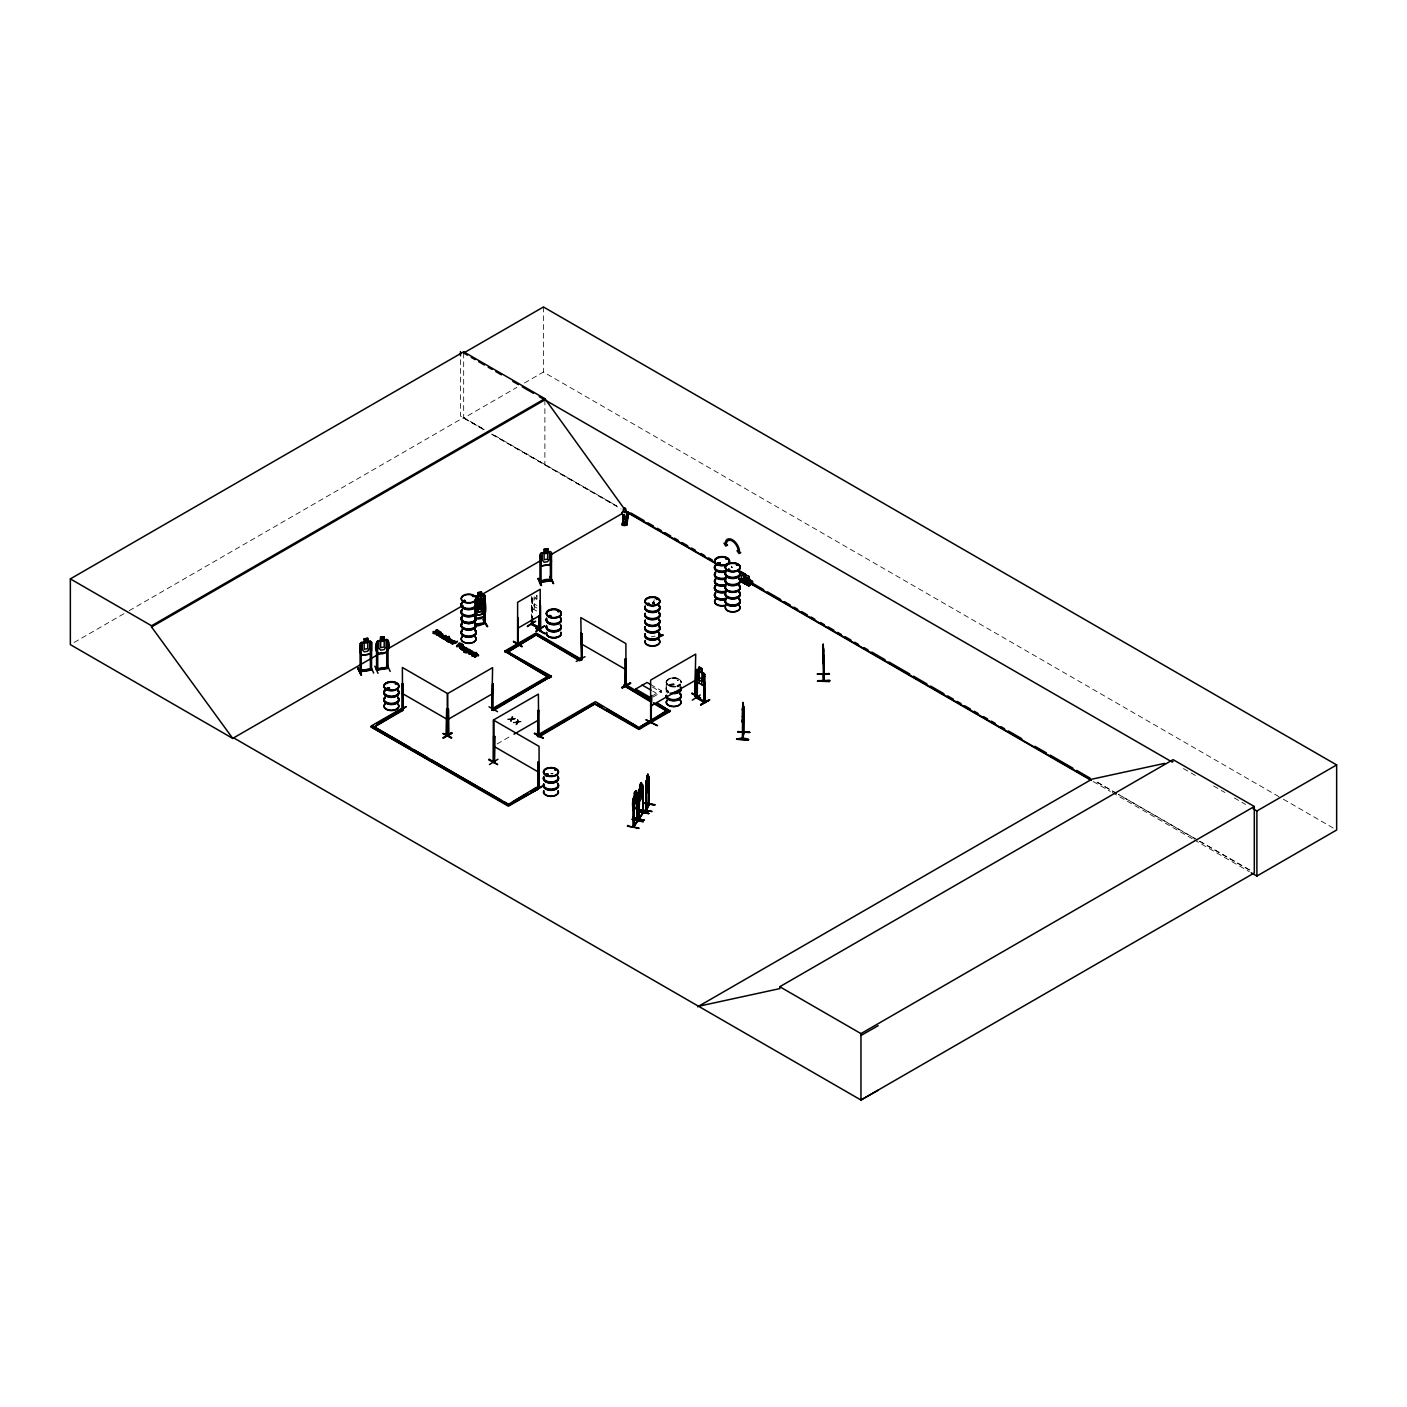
<?xml version="1.0" encoding="UTF-8"?>
<svg xmlns="http://www.w3.org/2000/svg" width="1407" height="1407" viewBox="0 0 1407 1407"><rect width="100%" height="100%" fill="white"/><g stroke="black" fill="none" stroke-linecap="round" stroke-linejoin="round"><path stroke-width="0.75" stroke-dasharray="5 3.75" d="M731.939 567.074L731.534 567.039M666.091 682.219C667.85 676.151 679.546 676.151 681.322 682.219M666.338 687.531L666.478 690.309M666.478 687.214L666.215 688.34L666.267 682.149M670.787 685.086L669.204 685.455M670.858 685.209L668.624 684.857M677.435 680.214L678.42 680.548M677.805 680.302L677.752 680.548M511.251 721.668L512.113 719.012L515.718 719.083L512.113 719.54L512.236 716.532L510.565 721.263L512.236 716.532M516.738 724.288L517.6 722.178L521.206 721.703L517.6 722.723L516.738 724.834L516.052 723.902L516.738 724.834M516.879 721.791L513.221 722.793L516.756 722.776L517.723 719.698L517.723 722.266M517.723 719.698L516.879 722.336L513.221 722.793M512.922 716.937L512.236 719.1L515.718 719.083M516.052 724.447L516.756 722.231M517.6 722.723L518.409 720.103M731.482 566.177L732.308 567.742L731.482 567.267M653.059 602.055L654.396 603.093M667.164 680.003L668.36 679.106M669.134 684.84L669.961 684.259M651.564 696.289L661.36 690.731L661.36 692.226L649.981 698.804M537.017 595.161L537.017 598.362M532.286 608.598L536.929 611.113L532.286 608.598L531.512 604.869M531.811 598.098L531.811 617.62M74.149 642.454L127.316 611.746M129.215 610.656L463.677 417.545L484.448 429.54M463.677 353.016L463.677 418.09L516.861 387.4M524.442 383.003L543.436 372.046L1281.478 798.156M497.058 743.969L512.095 735.298M651.318 636.843L655.099 636.122M653.024 601.932L653.147 608.352M512.236 718.555L515.718 718.537M507.734 719.083L511.392 718.625M507.734 719.628L511.269 719.61M517.723 721.721L521.206 721.703M513.221 722.266L521.206 722.248M653.675 603.111L654.237 599.734M673.707 677.822L677.453 678.403M670.101 684.347L670.858 684.857M534.308 596.937L536.929 598.415M536.929 599.488L534.308 598.01L534.308 609.741M534.308 603.99L536.929 605.467M536.929 608.017L534.308 606.54L532.919 603.198L532.919 597.219M484.166 429.698L460.494 416.085L460.494 358.011M491.747 434.06L616.618 505.869L492.01 433.901M1116.507 793.337L1095.701 781.36L1116.455 793.355M1197.867 840.12L1118.407 794.41L1197.656 840.243M1199.749 841.193L1250.841 870.581M1283.395 799.246L1336.65 830.007M1183.48 768.591L1196.653 776.189M1213.59 785.968L1224.899 792.493M1234.308 797.927L1245.6 804.452M1199.538 841.316L1250.524 870.757M463.677 418.09L484.448 430.085M492.01 434.446L621.032 508.929M1093.169 781.518L1110.299 791.42M1112.216 792.51L1192.169 838.678M1194.068 839.786L1249.275 871.654M650.614 684.523L661.36 690.731M652.408 687.056L661.36 692.226M652.76 691.154L656.348 693.229M675.624 686.88A7.404 4.274 0 0 1 666.408 683.485L666.109 682.289L669.908 686.141L675.659 686.581A7.475 4.309 0 0 1 666.338 683.134A7.475 4.309 0 0 1 673.056 678.086A7.475 4.309 0 0 1 681.164 682.377L681.164 682.166A7.475 4.309 0 0 0 673.056 677.857A7.475 4.309 0 0 0 666.338 682.905A7.475 4.309 0 0 0 675.641 686.317M653.428 601.616L654.273 603.128A7.44 4.291 0 0 0 652.426 602.794M666.232 689.219L666.25 692.35M544.878 399.887L544.878 464.961M543.436 306.972L543.436 372.046M536.472 595.478L536.472 596.55M532.567 598.538L532.567 618.06M532.286 598.696L532.286 618.218M531.512 596.427L531.512 617.796M550.981 773.744A7.563 4.362 0 0 1 552.933 773.903M550.981 773.393A7.44 4.291 0 0 1 552.898 773.551M666.408 683.485A7.404 4.274 0 0 1 673.056 678.491A7.404 4.274 0 0 1 681.111 682.747M668.36 692.033A7.563 4.362 0 0 1 667.147 686.757A7.563 4.362 0 0 1 675.659 684.734M667.252 693.194A7.44 4.291 0 0 1 668.431 692.297M668.431 692.402A7.457 4.309 0 0 1 667.235 687.214A7.457 4.309 0 0 1 675.624 685.209M668.36 691.664A7.563 4.362 0 0 1 667.147 686.387A7.563 4.362 0 0 1 675.659 684.365M668.431 691.206A7.457 4.309 0 0 1 667.235 686A7.457 4.309 0 0 1 675.624 683.995M652.426 603.146A7.563 4.362 0 0 1 654.378 603.286"/><path stroke-width="1.5" d="M823.288 659.672L823.376 657.896M823.271 656.981L823.517 664.086L823.412 661.589M742.808 715.213L742.632 717.5L742.456 716.057M823.412 653.077L823.236 644.213L823.288 646.675M823.517 664.086L823.552 661.589M743.353 716.972L742.386 722.248L743.459 713.085M736.582 739.308C743.652 735.896 759.921 742.087 736.582 739.22M736.635 738.904L748.489 739.924M742.808 715.284L743.107 702.41L742.685 705.909M450.715 642.26C453.828 646.305 456.061 638.198 450.82 642.577M625.922 523.404L626.484 514.962A2.656 2.163 9 0 0 625.939 511.515L625.763 508.63L623.934 508.226M742.263 719.839L742.509 722.266L742.509 709.321M646.165 793.882L645.866 791.367L646.288 793.9L648.75 784.877M648.574 788.747L648.873 784.895M742.456 710.078L742.808 704.59M645.76 810.854L646.165 780.938M649.26 804.382L646.235 810.96L646.534 784.262M648.521 804.294L645.778 809.799L646.569 810.326M648.451 804.91L648.82 778.264L648.521 804.962M651.81 811.276C626.361 808.902 649.7 810.362 651.793 811.716M636.914 805.279L637.23 801.41L636.914 805.279C632.077 817.573 631.338 799.844 634.416 795.905L634.416 792.704L635.946 790.611L634.698 792.915M642.63 793.319L642.366 797.136L642.788 793.302M638.866 827.949L627.522 826.226M627.504 826.314L627.733 825.417M633.168 817.291L644.336 820.299L632.957 818.083M638.848 828.406L627.698 825.927M644.3 820.281L632.939 818.17M622.738 514.856L622.738 514.769A2.656 2.163 9 0 1 623.301 511.392L623.283 511.48A2.656 2.163 9 0 0 622.738 514.856L623.283 523.263L625.939 523.298M624.11 514.399L622.246 525.022L623.811 514.645M624.444 512.324L628.736 512.799L626.713 525.233L626.467 523.809L622.791 524.53L624.11 516.738M623.283 523.263L623.934 518.814M624.55 523.369L624.567 522.138L624.462 523.369M624.233 522.894L624.796 522.226M625.922 511.62L625.939 511.515A2.656 2.163 9 0 1 626.467 515.068L626.484 514.962M624.567 523.193L624.339 522.261M625.077 522.736L623.881 522.577L623.864 524.582L625.095 524.53L625.095 522.63M628.7 512.816L627.329 512.728L625.394 525.163L626.766 525.216M627.645 512.482C624.427 518.057 629.404 528.364 622.175 524.987M625.904 525.18L627.962 512.746M626.168 525.198L628.419 512.306L624.444 512.095M626.414 525.075L628.419 512.306M742.966 706.859L742.527 709.392L743.336 704.08L742.966 705.786M742.632 714.932L742.808 713.156M743.775 707.053L743.353 733.117L743.758 732.203M743.019 738.64L742.439 737.532L742.914 738.569M743.758 732.467L742.368 738.183M743.951 732.396L742.861 739.238L742.966 702.585M521.944 646.622L513.467 641.311L521.979 646.147M446.723 640.378L447.109 638.338L449.888 638.338L447.109 638.884L446.723 640.924L445.984 639.939L446.723 640.924M823.711 674.885L823.236 644.213L823.464 681.129L823.236 674.305M445.984 640.484C448.253 636.896 442.537 639.429 444.524 639.64M647.748 790.329L647.783 774.131L646.341 781.729L646.358 810.837M386.292 688.797L388.279 688.322L387.154 689.43M387.664 688.92C385.624 686.915 390.812 689.799 386.52 688.99M396.106 684.031L395.332 684.242M464.099 600.877L465.471 601.405M463.782 601.281L465.418 601.194L464.134 600.49M472.488 596.445L473.157 596.357M472.752 595.847L473.332 596.357M550.031 615.439C553.303 617.163 546.338 616.987 549.662 615.439M548.8 616.213L550.841 615.826M557.717 611.605L558.491 611.394M558.597 611.482L557.875 610.937L558.649 611.605M558.808 611.447L557.612 611.166L558.491 611.095M547.429 774.659L546.338 774.131L547.851 774.096M547.305 775.064L548.097 774.466M554.71 769.752L555.994 769.647L554.745 769.858M647.537 603.55L648.469 604.394M649.155 604.078L647.642 603.497M656.629 599.505L657.456 599.153M657.175 598.784L656.242 598.96M716.972 563.943L718.309 562.993L719.1 564.101M718.309 563.205C718.045 565.051 717.763 561.639 718.449 564.137M726.891 559.212L726.205 558.456M728.597 569.219C726.153 571.699 729.952 567.601 729.6 570.398M729.582 569.606L728.967 569.219M737.426 565.122L736.459 565.122L737.585 565.385M637.793 819.947L633.062 827.105L633.044 799.123L637.301 792.968M638.532 818.856L638.479 790.98L639.851 787.762L638.954 819.103L639.376 792.422M633.115 826.208L634.047 826.613L633.941 800.565M633.977 825.68L633.097 826.05M633.977 826.63L637.776 820.879L637.389 794.762L636.949 821.442L637.863 820.897L633.994 825.856M639.482 817.537L638.585 817.924M638.585 818.927L642.981 812.331M642.436 812.279L643.298 811.751L642.665 812.683M642.929 813.264L642.665 784.684L642.77 813.387L643.21 786.706M451.401 738.27L442.871 733.452L451.788 737.585M497.498 764.529L488.686 759.85M489.108 759.129L497.621 764.511M645.954 719.944C666.848 729.688 654.712 725.291 646.305 719.68M474.95 624.251C474.229 628.261 484.958 623.917 485.098 622.351M634.539 795.94L634.451 805.543L636.474 799.95L635.823 790.593M704.714 683.098L703.764 685.86L704.819 683.169M485.309 610.515L483.902 613.786L475.32 615.668M475.285 615.598L484.043 613.944L485.274 610.445M475.373 618.623C486.91 620.997 486.277 609.829 485.274 601.844M484.078 616.899L485.362 613.47M475.249 609.301L483.99 607.631L485.274 604.201M370.199 641.24L371.466 642.12L370.217 641.064L361.406 642.419L360.192 643.755L360.192 652.338L361.406 655.416L370.305 654.044L371.589 650.65L371.554 641.979L371.554 669.978M386.784 639.482L377.92 640.765L376.724 642.102C370.164 660.393 394.945 655.416 388.086 640.326L386.749 639.411L387.998 640.466L388.086 668.307L388.086 667.358L376.812 669.187M386.819 652.391L388.121 648.996M551.456 580.493L551.509 552.459L550.172 551.526L541.343 552.898L540.182 554.288L541.343 565.895L550.243 564.506L551.544 561.129M626.484 517.055L625.306 517.618M743.916 733.012L743.881 706.42M742.456 737.62L742.386 739.238L742.632 708.952M359.893 671.526L371.413 670.013M361.177 670.383L371.448 668.8M376.425 668.923L377.709 668.73L377.815 669.908L377.586 643.667L376.548 643.826L376.671 670.137L376.724 642.102L377.955 640.836M376.425 669.873L387.98 668.079M386.696 668.29L386.802 642.225L387.963 642.295L386.925 642.471M539.971 555.941L541.115 556.011L539.971 555.941L539.954 582.217L539.866 581.003L541.185 581.144M539.848 581.988C565.843 580.423 542.451 576.905 541.097 582.076L541.009 555.783M646.991 776.523L647.906 774.149M646.991 777.596L647.589 775.204M646.182 781.026L648.434 775.978M646.833 780.621L647.748 778.581M646.833 786.601L647.748 784.561M646.182 793.724L648.434 788.676M643.298 803.204L654.888 804.962L643.421 802.975M645.866 810.837L648.926 804.083M357.765 668.378L361.493 674.973L358.416 667.762M374.842 666.162L378.026 673.32M406.271 706.771L397.829 711.678M537.72 578.875C542.346 580.493 542.627 593.121 538.283 578.646M538.301 578.259L541.449 585.435M527.379 626.08L535.715 621.173M489.46 764.564L497.937 759.235M584.995 656.682L576.202 661.466M402.138 709.568C401.997 706.226 404.636 711.168 402.085 709.603L402.384 683.292L402.947 709.99M403.158 683.732L403.229 709.726M446.3 734.137C449.062 734.595 445.439 733.821 446.459 735.175L446.705 708.882L447.813 709.656L447.954 735.668L447.514 693.669L492.608 667.639L491.764 709.99L493.013 709.656L492.608 683.468L491.764 709.99M531.424 624.251L539.848 629.052M531.881 623.125L532.374 624.778L532.567 618.06M539.127 627.733C545.775 629.492 519.834 618.552 539.497 627.504M539.074 615.598L539.074 628.7L539.373 615.422M493.716 761.504L494.842 761.697M493.593 762.418L493.611 736.09M494.367 735.65L494.367 762.858L494.736 736.617L493.681 736.336L494.736 736.617M581.97 658.775L580.722 658.406L581.671 658.951M625.763 684.47L625.904 685.438L625.904 643.597L580.81 617.567L581.583 659.848L581.882 633.642L580.81 633.379L581.882 633.642M538.037 787.093L538.846 787.498M626.308 685.279L625.429 658.81L625.253 685.244L638.409 692.842M697.467 672.071L696.412 671.807L697.467 672.071L697.256 698.329L696.746 696.711M697.168 698.277L697.415 697.081M704.714 701.688L704.01 701.284M624.743 523.246L624.761 522.841M743.388 732.502L742.28 739.08M538.758 736.142L537.843 736.6L538.389 709.902L537.544 736.424L538.688 736.09L538.389 694.091L493.312 720.12L493.312 761.855M651.089 721.193L651.775 720.736M651.758 721.738L651.476 720.525M696.008 695.199L694.865 696.447L695.375 695.586M437.032 632.499C431.21 632.218 431.703 634.24 436.874 633.326C433.426 627.54 442.554 633.959 437.63 629.984A2.005 1.161 0 0 0 436.504 629.861C433.673 630.582 437.471 637.371 433.25 631.426M483.287 608.264L481.44 611.183L477.975 611.869L476.111 609.671M481.528 614.208L483.375 611.271L483.287 602.284L481.44 601.58M513.432 641.785L521.979 646.692M641.328 785.862C642.7 778.986 638.391 785.335 640.027 787.832M641.381 782.485L640.132 785.845L640.976 784.578M634.698 793.988L635.542 791.649M636.791 792.352L635.946 793.812M639.183 795.905L639.904 797.417L641.223 795.43L641.223 785.827L642.348 784.244L638.444 791.015M642.331 797.083L639.042 802.096L638.567 799.633M632.253 819.12L643.192 821.459M637.705 810.995L648.645 813.316M474.915 624.585L485.098 623.301M517.583 644.177L517.635 602.302L540.165 589.287L540.464 631.303M648.68 804.347L648.75 776.277L649.049 804.892M473.508 596.533L472.787 595.794M648.117 604.324L648.064 603.234M647.431 604.008L648.469 604.623L648.82 603.286M649.506 604.008L648.469 604.623M546.848 773.85L546.408 774.043M360.157 670.858L360.157 671.807L360.016 645.479L361.071 645.321L361.3 671.561L359.911 670.541L371.413 669.064M387.857 667.147L377.551 668.677L377.815 669.908M550.243 580.388L550.33 579.35M551.509 579.491L550.366 579.737M551.509 580.44L540.218 582.217M474.352 607.103L475.46 605.801M540.306 554.323L541.343 552.898M638.989 817.432L639.042 818.083M491.887 708.917L548.114 676.222L549.768 677.998L504.673 651.142L547.886 676.908M491.747 709.919L492.626 709.427M492.978 709.708L491.852 708.882L493.4 709.708L551.403 676.222L493.4 710.535L491.764 709.585L497.392 706.332M493.312 761.926L494.455 760.677M537.544 735.474L538.107 735.597M650.526 721.017L651.758 720.964M650.667 721.897L650.614 680.126L695.709 654.097L694.847 696.377M696.078 696.166L695.709 669.908L695.375 696.535M637.441 820.492L637.371 821.459L637.353 792.845M639.095 818.98L643.298 812.701L639.429 817.713M633.607 826.226L633.713 827.14M633.66 827.123L633.555 800.477M477.975 602.266L476.111 603.691L476.199 612.696L478.063 614.894M476.199 606.716L478.063 605.291L477.888 599.048L481.475 598.45M448.569 734.401L447.004 734.577M477.905 592.699L481.423 592.118L477.782 592.628L477.94 595.988L476.076 597.395L476.076 603.374L477.94 605.59L481.423 604.922L483.287 602.003L483.287 596.023L481.423 595.319L481.511 591.907L481.546 595.179M451.172 641.117C448.376 637.441 453.617 641.68 451.172 640.572C448.868 635.507 446.089 645.127 449.712 641.451C446.072 639.956 457.257 639.622 448.428 639.446C448.305 642.366 450.592 643.087 448.974 639.798M472.26 653.78C475.584 651.441 466.491 651.195 470.677 653.552C465.049 656.33 473.209 647.027 472.559 653.604M463.712 600.736L464.715 600.402M648.979 603.937L648.117 603.99M718.907 564.242L719.03 563.345M546.532 773.956L546.62 774.659M367.807 641.504L367.772 638.233L363.991 638.831L364.149 642.19L362.25 643.544L362.25 649.524L364.149 651.793L367.684 651.248L369.584 648.398L369.584 642.419L367.684 641.645L367.649 638.356L364.149 638.989M696.307 678.473L696.307 669.89L697.292 669.187L704.819 674.569L704.819 702.638L704.239 701.917M463.325 647.836C462.885 636.369 450.258 651.582 461.179 644.705L462.674 645.584M635.647 689.043L649.981 697.309L649.981 698.804L635.647 690.52L635.647 689.043L647.044 682.465L650.614 684.523M473.104 654.114C472.031 658.898 471.275 650.632 474.687 653.727C480.508 655.011 476.428 654.695 475.373 657.192A1.812 1.038 0 0 1 474.423 656.981L473.262 655.451L474.423 656.436A1.812 1.038 0 0 0 475.373 656.647C477.712 656.418 474.986 652.549 478.538 655.609M518.005 617.902L517.934 644.353L518.304 618.06M540.464 605.274L540.517 631.268M536.155 628.648L544.597 633.625L536.331 628.56M539.831 601.07L540.095 631.567L539.831 601.018M701.829 668.765L699.209 667.059L699.209 683.292M696.307 669.89L696.412 697.942L704.731 702.585L704.256 701.038M702.005 671.86L702.005 668.642L701.829 684.769M703.729 672.933L704.819 674.569M696.395 678.42L697.274 682.096M739.924 572.297L745.165 575.27L745.464 574.214L740.223 571.242M745.165 575.27L745.464 574.214M739.924 580.968L745.165 583.94L745.464 582.885L740.223 579.913M745.165 583.94L745.464 582.885M540.218 628.823L531.565 624.374L531.512 619.959M532.286 623.776L531.424 623.301L532.374 623.829M397.478 711.555L405.884 706.631M402.085 709.497L403.158 709.761M402.56 709.321L402.384 667.481L447.479 693.51L447.197 735.597L447.479 709.321M447.514 709.497L448.569 709.216L448.569 735.351L448.27 709.058M492.204 710.113L492.907 683.626M489.02 706.789L497.568 711.678M446.318 735.034L446.705 708.882M452.087 733.293L443.205 737.954L451.665 732.572M443.205 737.954L451.735 733.047L443.275 737.848M626.185 659.232L625.13 658.968M534.379 733.539L543.348 738.112L534.836 733.258M625.06 685.051L625.429 658.81M621.929 687.32L630.793 683.151L622 687.407M621.929 687.865L630.389 682.852L622.404 688.111M538.037 788.043L538.283 761.767L538.459 787.797M651.388 695.498L651.248 721.562M696.113 696.096L695.251 696.553L696.008 670.084M704.256 675.94L703.852 702.146L704.256 675.94L705.118 702.462L696.87 697.661M705.03 676.38L703.975 676.116M692.121 693.229L700.264 698.277M691.681 693.545L700.668 698.136L692.156 693.282M543.208 785.387L534.801 790.822L543.313 785.915M692.262 700.158L700.194 694.97M703.869 701.425L697.256 697.643L704.608 701.618M700.774 704.467C727.665 689.905 683.028 715.125 709.234 699.631M233.773 737.919L232.859 738.464L70.35 644.635L70.35 578.893L463.677 351.803L544.878 398.673L626.08 511.304L715.266 562.8M463.677 351.803L463.677 353.016L543.436 306.972L1336.65 764.933L1336.65 830.007L1256.891 876.051L1251.192 872.745M70.35 578.893L151.551 625.763L544.878 398.673M878.179 1090.214L860.961 1100.028L233.668 737.866L232.735 738.394L151.551 626.977L544.878 399.887M232.735 738.394L381.526 652.496M387.206 649.207L463.044 605.432M476.305 597.764L540.763 560.549M550.243 555.079L622.281 513.485M438.843 631.954C438.034 632.376 441.182 632.605 440.76 631.936M438.843 632.499C435.959 634.469 435.379 636.984 438.755 632.992M440.76 632.482L437.155 634.117L437.982 634.698M441.517 635.348C439.389 637.002 435.414 633.027 441.974 635.085C441.728 633.625 440.391 633.326 443.064 635.542C434.323 639.904 448.182 633.08 440.356 633.906L437.155 634.645L438.017 635.26M438.386 632.218L440.831 633.097L440.356 633.906M444.225 637.987C438.896 635.841 448.833 636.615 445.157 636.632C439.494 636.58 446.934 640.203 441.851 637.512A1.829 1.055 0 0 1 441.728 636.808C446.107 634.293 449.378 636.122 441.745 637.336A1.829 1.055 0 0 0 441.851 638.057C444.506 640.994 453.195 632.904 446.459 638.514L449.888 638.866M443.961 639.306L449.185 636.404M455.481 641.715C461.795 642.647 444.805 645.69 453.423 640.801A1.847 1.073 0 0 1 454.567 640.959A2.146 1.249 0 0 1 455.481 641.715L455.481 642.26A2.146 1.249 0 0 0 454.567 641.504A1.847 1.073 0 0 0 453.423 641.346L451.541 642.278L453.072 643.087M452.263 644.107L457.486 641.205M456.642 646.64L460.581 644.371M456.642 646.094L461.179 644.705M463.202 644.723L461.918 646.569M462.463 646.218L464.398 647.625L461.584 649.489L459.421 647.466L463.589 647.062L461.883 646.006M462.78 647.607L460.282 647.326L462.78 647.607L460.282 647.871L461.848 648.68M461.021 649.172L464.398 647.079L462.463 645.672M465.787 648.082C471.591 648.346 455.534 653.024 465.717 647.466M462.375 649.946L466.28 647.8M466.895 649.383L467.476 648.504M467.036 652.127L465.26 650.245L468.9 649.243A2.111 1.231 0 0 1 469.797 649.999C472.787 654.589 460.054 652.074 464.926 651.758C469.111 651.459 464.75 653.886 464.134 651.036M467.511 651.318L469.34 650.263L466.209 650.21L467.511 651.863L465.172 650.685L468.9 649.77A2.111 1.231 0 0 1 469.797 650.526L470.518 650.773M470.518 650.227L466.315 652.426L463.554 651.388M472.26 653.253C475.795 648.504 463.501 653.657 471.398 653.675M473.754 653.182L474.212 652.373M474.599 652.602C483.92 653.552 463.325 660.147 476.129 652.356M517.635 628.331L540.165 615.316M474.687 653.727L472.523 655.064L473.385 655.68M477.94 655.943L478.538 655.064M371.043 726.1L400.872 708.882L402.508 710.641L374.332 726.909L372.697 725.959L371.043 726.909L508.419 805.402L538.248 789.01L508.419 806.229L371.043 726.909M376.443 723.796L400.872 709.691L402.508 710.641M402.508 709.832L374.332 726.909M504.673 651.142L536.137 632.974L581.988 659.69L581.109 633.203M504.673 651.969L532.62 635.823M534.502 634.75L536.137 633.801L581.232 659.83L579.578 660.78L534.502 633.924L579.578 659.953L581.091 659.18M447.514 719.698L492.608 693.669M501.156 704.151L546.233 678.121M748.805 585.84L741.278 581.601L748.717 585.892L749.808 585.382L748.823 576.237L749.702 580.053L752.569 581.601L743.512 574.988L741.296 575.305L741.296 578.295L743.512 581.179L748.7 584.169L749.614 583.096L752.481 584.644M752.481 584.855L752.569 581.601M513.977 734.208L538.389 720.12M537.439 735.14L539.074 736.09L595.425 703.553L539.074 736.899L537.439 735.14L595.425 701.653L640.519 728.492M649.911 701.372L623.618 685.385L625.253 684.435L651.547 699.613M537.439 735.949L552.459 727.278M556.222 725.097L569.36 717.517M573.124 715.336L593.789 703.412L638.866 729.442L670.348 711.274L657.192 702.867M623.618 686.194L625.253 685.244M650.614 706.156L695.709 680.126M640.748 726.452L653.903 718.871M657.667 716.691L667.059 710.465L638.866 727.542M538.248 788.184L536.595 787.234L508.419 804.329M593.789 703.412L638.866 728.633L670.348 710.465M514.047 801.075L527.203 793.478M530.967 791.314L536.595 788.061L538.248 789.01M697.661 1006.814L1091.92 779.179L1164.556 763.385M698.576 1006.269L779.777 988.611L779.777 986.729L1173.104 759.639L1254.305 806.51L1254.305 872.938L860.961 1100.028L860.961 1033.6L1254.305 806.51M1173.104 761.521L1172.189 762.066L539.215 396.616M1253.127 808.796L1256.891 810.977L1336.65 764.933M860.961 1035.499L878.179 1025.685M748.682 585.769L749.702 585.294M538.389 734.982L538.107 736.547M464.363 600.402L464.363 601.44M464.204 600.789L465.119 600.56M726.592 559.107L725.977 559.212M473.913 655.117C476.375 659.989 474.476 651.846 477.905 655.398M474.915 625.535L475.021 599.435M623.477 525.057L622.492 523.597L622.791 524.53M646.165 810.168L645.954 782.872M477.852 598.977L481.563 598.239L481.528 604.605L483.375 605.309M477.94 602.003L481.599 601.51M477.975 603.322L481.44 602.653M475.408 605.696L484.043 603.99L485.362 604.869M475.425 618.429L483.955 616.741M699.209 670.488L697.802 670.752L697.802 676.732L699.209 680.091L701.829 681.568L703.219 679.792L703.219 673.812L701.829 671.966M477.905 595.917L475.249 596.304L483.902 594.844M481.387 595.249L485.274 595.601L485.028 623.635L484.975 597.289L483.955 597.483L483.955 623.758M477.94 603.023L481.423 602.354M483.287 620.135L487.666 626.572L483.34 619.59M658.881 635.401L662.697 634.733L659.092 636.298L662.873 635.559M658.916 635.489L662.697 634.768M658.881 635.946L662.697 635.19M581.021 658.247L581.671 659.901L581.583 633.818M625.341 683.837L625.728 684.488M494.455 761.926L493.224 761.064M547.763 548.783L543.929 549.293L544.087 552.652L542.205 554.006L542.205 559.986L544.087 562.255L547.622 561.71L549.521 558.86L549.521 552.881L547.622 552.107L547.728 548.695L547.728 551.913M544.087 549.451L547.622 548.906M550.243 554.358L551.386 554.428L550.243 554.358L550.489 580.669M541.343 565.895L550.243 564.506M550.067 576.905L553.637 583.553L549.961 576.448M550.119 579.719L540.007 581.302M380.541 640.449L380.506 637.16L384.322 636.65L384.199 639.974L386.098 640.748L386.098 646.728L384.199 649.594L380.664 650.14L378.782 647.871L378.782 641.891L380.664 640.537L380.664 637.318L384.199 636.773M370.287 643.896L371.43 643.966L370.287 643.896L370.428 670.207L370.446 669.222M361.406 655.416L370.305 654.044M377.885 653.692L386.784 652.32M370.551 666.373L373.682 673.038M387.101 664.72L390.214 671.438M371.43 669.996L360.262 671.755M387.963 668.325L376.795 670.101M534.449 733.399L542.961 738.253M718.098 564.277L717.095 564.101M371.325 668.817L371.448 669.732M647.748 777.508L648.222 783.47L646.833 789.169L646.341 787.709M624.251 508.138L625.271 508.296M531.811 624.128L531.811 619.784M696.324 696.94L697.256 697.38M696.694 697.661L696.694 671.631M493.963 762.207L493.963 720.349L539.057 746.378L539.145 788.289L538.283 761.767M538.705 788.412L538.459 786.847M387.048 668.518L386.802 642.225M449.888 638.338L445.913 638.831M823.464 649.682L823.376 651.916M823.658 648.258L823.851 680.355M823.869 655.011L823.869 681.129L823.693 674.305M817.449 673.9L829.427 673.619L817.467 674.287M817.467 674.129L829.427 673.971M817.696 680.689C854.418 679.81 792.827 682.325 829.638 680.513M817.696 681.181L829.655 681.445L817.696 681.164M737.743 731.869L749.65 732.519M465.787 648.627L467.476 649.049M452.597 643.368C449.325 642.612 455.323 641.381 455.006 641.979M440.127 636.14L439.037 635.595L441.517 635.876M440.127 636.685L438.28 635.419L441.077 635.19M461.373 648.416L459.544 647.677L463.22 647.343M728.492 570.433L728.017 570.257M467.036 651.582C463.835 650.72 469.709 649.735 469.34 650.263M471.398 654.22L469.621 653.622M646.798 776.33L646.833 792.37M643.28 802.834L655.011 804.751M492.063 709.198L492.995 708.653M738.71 571.576L748.788 576.325M641.258 785.651L641.223 782.626M634.416 792.704L634.575 795.975M637.477 810.837L648.873 813.51M637.529 811.241L648.68 813.721M638.602 818.012L639.482 818.487M632.077 819.366L643.228 821.864M547.429 773.832L548.185 774.571M440.672 634.293L442.378 635.243M494.314 762.787L494.437 736.776M699.121 667.111L702.005 668.642M699.209 671.544L701.829 673.021M699.209 677.523L701.829 679.001M697.168 682.149L703.852 685.807M739.924 571.418L745.165 574.39M740.223 572.121L745.464 575.094M739.924 580.089L745.165 583.061M740.223 580.792L745.464 583.764M535.293 621.437L527.379 626.607M536.12 628.226L544.843 633.484M463.677 353.016L467.458 355.197M471.239 357.378L475.021 359.559M478.785 361.74L484.448 365.011M488.229 367.192L492.01 369.373M495.792 371.554L501.455 374.825M512.781 381.367L518.444 384.639M522.226 386.819L533.552 393.344M630.793 512.957L644.072 520.625M647.871 522.824L653.569 526.112M657.35 528.293L661.149 530.492M664.948 532.673L670.647 535.961M674.445 538.16L678.227 540.358M682.026 542.539L687.724 545.828M691.523 548.027L695.304 550.207M701.003 553.496L704.801 555.695M708.6 557.875L712.382 560.074M752.235 583.078L763.632 589.656M767.413 591.837L780.709 599.505M784.49 601.704L790.189 604.992M793.988 607.173L797.787 609.372M801.585 611.57L807.266 614.841M811.065 617.04L814.864 619.238M820.545 622.51L824.344 624.708M828.143 626.906L833.841 630.195M837.64 632.376L841.421 634.575M845.22 636.755L850.918 640.044M854.717 642.243L858.499 644.424M864.197 647.712L867.996 649.911M871.795 652.092L885.073 659.76M888.872 661.958L909.749 674.006M913.53 676.204L926.826 683.872M930.607 686.053L943.904 693.739M947.685 695.92L953.383 699.209M957.182 701.407L960.981 703.588M964.78 705.786L970.461 709.075M974.26 711.256L978.058 713.455M983.739 716.743L987.538 718.924M991.337 721.123L995.136 723.304M1000.834 726.592L1004.616 728.791M1008.414 730.972L1021.693 738.657M1034.989 746.326L1046.368 752.886M1050.167 755.084L1072.943 768.222M1076.724 770.42L1090.02 778.089M1090.988 779.724L751.004 583.36L751.004 581.443L751.936 583.905M624.831 511.128L716.216 563.89M1091.269 780.428L749.614 583.096L749.702 585.435M580.81 643.597L625.904 669.626M642.032 684.963L650.984 690.134M642.155 695.005L647.8 698.259M659.074 704.766L670.348 711.274M623.618 685.385L649.911 700.563M653.675 702.726L668.694 712.223L653.675 703.553M551.403 676.222L506.309 651.019M508.191 652.092L551.403 677.048M597.307 703.553L602.952 706.806M606.698 708.97L636.755 726.329M459.087 642.964L463.202 645.268M439.793 632.499L440.831 633.097M473.754 652.637L476.199 654.062M449.396 639.552L451.172 640.572M470.36 651.652L472.136 652.672M448.974 640.343L451.295 641.68M402.384 693.51L447.479 719.54M493.963 746.378L539.057 772.408M374.579 727.05L410.334 747.697M414.098 749.861L427.271 757.476M431.034 759.639L500.646 799.844M504.41 802.008L510.055 805.279L372.697 725.959M779.777 986.729L860.961 1033.6M743.265 733.082L743.318 704.485M485.309 601.915L483.955 600.965L475.355 602.759A7.563 4.362 0 0 1 468.672 609.354A7.563 4.362 0 0 1 462.112 602.812M483.99 604.113L485.222 604.94M483.955 594.721L485.151 595.671M466.86 648.82L465.312 648.891M738.71 578.945L741.383 581.443M709.286 700.088L700.827 704.907M439.371 631.743L437.63 630.512A2.005 1.161 0 0 0 436.504 630.406C434.499 630.705 436.856 634.821 433.356 631.778M437.014 632.745L436.223 631.004L438.615 632.13M484.975 597.289L483.955 597.483M483.287 619.59L487.033 626.678M483.832 622.861L474.88 624.303M549.908 576.448L553.162 583.571M377.586 643.667L376.548 643.826M376.724 650.685L377.92 653.763M361.406 642.419L360.192 643.755M361.071 645.321L360.016 645.479M358.328 668.184L361.335 674.938M357.818 668.325L360.913 675.008M633.044 807.653L633.484 810.203M823.236 654.642L823.324 656.752M823.201 653.516L823.236 657.21M823.271 654.888L823.183 658.775L823.148 654.888M1256.891 810.977L1256.891 876.051M699.297 667.217L699.297 670.436M697.168 672.247L696.993 698.277M651.67 695.674L650.825 722.196L650.913 696.113M642.366 812.191L642.383 813.299M626.66 523.685L626.66 522.542L626.344 523.439M623.301 509.035L623.283 511.48M623.002 523.263L622.685 522.349L622.685 523.474M538.688 710.06L538.688 736.195M532.286 618.218L532.374 624.778M461.848 648.152L461.584 649.489M460.494 351.557L460.494 355.865M439.318 633.308L439.23 632.165M384.164 636.703L384.164 639.904M151.551 625.763L151.551 626.977M739.167 572.121A7.44 4.291 0 0 1 733.698 578.523A7.44 4.291 0 0 1 725.537 573.159M739.185 570.908A7.457 4.309 0 0 1 733.698 577.327A7.457 4.309 0 0 1 725.52 571.946M739.185 579.297A7.457 4.309 0 0 1 733.698 585.717A7.457 4.309 0 0 1 725.52 580.335M739.273 578.84A7.563 4.362 0 0 1 733.715 585.365A7.563 4.362 0 0 1 725.432 579.895M739.273 578.47A7.563 4.362 0 0 1 733.715 584.995A7.563 4.362 0 0 1 725.432 579.526M739.273 571.664A7.563 4.362 0 0 1 733.715 578.171A7.563 4.362 0 0 1 725.432 572.719M739.273 571.295A7.563 4.362 0 0 1 733.715 577.802A7.563 4.362 0 0 1 725.432 572.35M739.185 578.084A7.457 4.309 0 0 1 733.698 584.521A7.457 4.309 0 0 1 725.52 579.121M739.203 585.312A7.475 4.309 0 0 1 733.698 591.749A7.475 4.309 0 0 1 725.52 586.35M739.203 585.066A7.475 4.309 0 0 1 733.698 591.503A7.475 4.309 0 0 1 725.52 586.103M739.203 585.611A7.475 4.309 0 0 1 733.698 592.048A7.475 4.309 0 0 1 725.52 586.649M739.185 591.38A7.457 4.309 0 0 1 733.698 597.799A7.457 4.309 0 0 1 725.52 592.417M739.185 599.769A7.457 4.309 0 0 1 733.698 606.188A7.457 4.309 0 0 1 725.52 600.807M739.273 599.312A7.563 4.362 0 0 1 733.715 605.837A7.563 4.362 0 0 1 725.432 600.367M739.273 598.942A7.563 4.362 0 0 1 733.715 605.467A7.563 4.362 0 0 1 725.432 599.998M739.185 598.555A7.457 4.309 0 0 1 733.698 604.992A7.457 4.309 0 0 1 725.52 599.593M739.273 592.136A7.563 4.362 0 0 1 733.715 598.643A7.563 4.362 0 0 1 725.432 593.191M739.273 591.767A7.563 4.362 0 0 1 733.715 598.274A7.563 4.362 0 0 1 725.432 592.822M739.167 592.593A7.44 4.291 0 0 1 733.698 598.995A7.44 4.291 0 0 1 725.537 593.631M725.52 606.575A7.475 4.309 0 0 0 733.698 611.975A7.475 4.309 0 0 0 739.203 605.538A7.422 4.291 0 0 1 734.647 611.658A7.422 4.291 0 0 1 725.308 607.507M739.167 585.98A7.44 4.291 0 0 1 734.647 592.277A7.44 4.291 0 0 1 725.291 588.126M725.819 578.646A7.563 4.362 0 0 1 716.691 577.943A7.563 4.362 0 0 1 715.495 572.684M725.766 578.998A7.44 4.291 0 0 1 716.779 578.312A7.44 4.291 0 0 1 715.6 573.124M725.748 584.591A7.404 4.274 0 0 1 716.796 583.905A7.404 4.274 0 0 1 715.618 578.752A7.475 4.309 0 0 0 716.761 584.116A7.475 4.309 0 0 0 725.783 584.802M725.766 585.013A7.44 4.291 0 0 1 716.779 584.327A7.44 4.291 0 0 1 715.6 579.139M725.819 571.453A7.563 4.362 0 0 1 716.691 570.767A7.563 4.362 0 0 1 715.495 565.491M716.691 564.594A7.563 4.362 0 0 1 720.085 563.468M725.766 577.802A7.457 4.309 0 0 1 716.779 577.116A7.457 4.309 0 0 1 715.583 571.928M725.766 571.822A7.457 4.309 0 0 1 716.779 571.136A7.457 4.309 0 0 1 715.583 565.948M716.779 565.051A7.457 4.309 0 0 1 720.12 563.943M725.819 578.277A7.563 4.362 0 0 1 716.691 577.573A7.563 4.362 0 0 1 715.495 572.315M725.819 571.084A7.563 4.362 0 0 1 716.691 570.398A7.563 4.362 0 0 1 715.495 565.122M716.691 564.225A7.563 4.362 0 0 1 720.085 563.099M725.766 570.609A7.44 4.291 0 0 1 716.779 569.923A7.44 4.291 0 0 1 715.6 564.752M716.779 563.855A7.44 4.291 0 0 1 720.12 562.747M725.819 599.118A7.563 4.362 0 0 1 716.691 598.415A7.563 4.362 0 0 1 715.495 593.156M725.766 599.47A7.44 4.291 0 0 1 716.779 598.784A7.44 4.291 0 0 1 715.6 593.596M725.748 605.063A7.404 4.274 0 0 1 716.796 604.377A7.404 4.274 0 0 1 715.618 599.224M725.748 585.664A7.404 4.274 0 0 1 716.796 584.978A7.404 4.274 0 0 1 715.618 579.807M725.766 605.485A7.44 4.291 0 0 1 716.779 604.799A7.44 4.291 0 0 1 715.6 599.611M725.819 591.925A7.563 4.362 0 0 1 716.691 591.239A7.563 4.362 0 0 1 715.495 585.963M725.766 598.274A7.457 4.309 0 0 1 716.779 597.588A7.457 4.309 0 0 1 715.583 592.4M725.766 592.294A7.457 4.309 0 0 1 716.779 591.608A7.457 4.309 0 0 1 715.583 586.42M725.819 598.749A7.563 4.362 0 0 1 716.691 598.045A7.563 4.362 0 0 1 715.495 592.787M725.819 591.556A7.563 4.362 0 0 1 716.691 590.87A7.563 4.362 0 0 1 715.495 585.593M725.766 591.081A7.44 4.291 0 0 1 716.779 590.395A7.44 4.291 0 0 1 715.6 585.224M558.192 790.734A7.475 4.309 0 0 1 550.981 796.169A7.475 4.309 0 0 1 543.77 790.734M545.705 774.976A7.475 4.309 0 0 0 558.192 773.041A7.475 4.309 0 0 0 549.047 767.765A7.475 4.309 0 0 0 545.705 774.976A7.563 4.362 0 0 1 547.2 774.325M557.524 776.295A7.563 4.362 0 0 1 551.966 782.802A7.563 4.362 0 0 1 543.682 777.35M545.635 775.398A7.563 4.362 0 0 1 547.2 774.694M558.192 777.79A7.457 4.309 0 0 1 550.981 783.207A7.457 4.309 0 0 1 543.77 777.79M545.705 775.855A7.457 4.309 0 0 1 547.253 775.169M557.524 775.925A7.563 4.362 0 0 1 551.966 782.433A7.563 4.362 0 0 1 543.682 776.981M558.174 776.576A7.44 4.291 0 0 1 550.981 781.993A7.44 4.291 0 0 1 543.788 776.576M545.723 774.659A7.44 4.291 0 0 1 547.253 773.973M558.192 784.965A7.457 4.309 0 0 1 550.981 790.382A7.457 4.309 0 0 1 543.77 784.965M557.524 783.488A7.563 4.362 0 0 1 551.966 789.995A7.563 4.362 0 0 1 543.682 784.543M557.524 783.119A7.563 4.362 0 0 1 551.966 789.626A7.563 4.362 0 0 1 543.682 784.156M558.192 783.769A7.457 4.309 0 0 1 550.981 789.186A7.457 4.309 0 0 1 543.77 783.769M558.192 790.998A7.457 4.309 0 0 1 550.981 796.415A7.457 4.309 0 0 1 543.77 790.998M397.952 697.714A7.563 4.362 0 0 1 391.41 704.256A7.563 4.362 0 0 1 384.867 697.714M397.864 698.153A7.457 4.309 0 0 1 391.41 704.608A7.457 4.309 0 0 1 384.955 698.153M397.829 703.781A7.404 4.274 0 0 1 391.41 710.201A7.404 4.274 0 0 1 384.99 703.781M397.864 704.168A7.457 4.309 0 0 1 391.41 710.623A7.457 4.309 0 0 1 384.955 704.168M397.952 690.52A7.563 4.362 0 0 1 391.41 697.081A7.563 4.362 0 0 1 384.867 690.52M386.063 689.623A7.563 4.362 0 0 1 389.458 688.498M397.847 696.957A7.44 4.291 0 0 1 391.41 703.394A7.44 4.291 0 0 1 384.955 696.957M397.847 690.978A7.44 4.291 0 0 1 391.41 697.415A7.44 4.291 0 0 1 384.955 690.978M386.151 690.081A7.44 4.291 0 0 1 389.475 688.973M397.952 697.344A7.563 4.362 0 0 1 391.41 703.887A7.563 4.362 0 0 1 384.867 697.344M397.952 690.151A7.563 4.362 0 0 1 391.41 696.711A7.563 4.362 0 0 1 384.867 690.151M386.063 689.254A7.563 4.362 0 0 1 389.458 688.129M397.864 689.764A7.457 4.309 0 0 1 391.41 696.219A7.457 4.309 0 0 1 384.955 689.764M386.134 688.867A7.457 4.309 0 0 1 389.475 687.759M680.109 700.018A7.404 4.274 0 0 1 673.707 706.437A7.404 4.274 0 0 1 667.287 700.018M680.161 700.158A7.475 4.309 0 0 1 673.707 706.631A7.475 4.309 0 0 1 667.235 700.158M680.161 694.39A7.457 4.309 0 0 1 674.674 700.809A7.457 4.309 0 0 1 666.496 695.427M680.249 693.95A7.563 4.362 0 0 1 675.659 700.352A7.563 4.362 0 0 1 666.144 696.131M680.249 693.581A7.563 4.362 0 0 1 675.659 699.982A7.563 4.362 0 0 1 666.144 695.762M680.161 693.194A7.457 4.309 0 0 1 675.624 699.508A7.457 4.309 0 0 1 666.25 695.339M680.144 687.214A7.44 4.291 0 0 1 678.965 692.402A7.44 4.291 0 0 1 669.978 693.088M681.006 687.443A7.563 4.362 0 0 1 673.707 692.947M680.882 687.056A7.44 4.291 0 0 1 673.707 692.455M681.006 687.812A7.563 4.362 0 0 1 671.737 693.159M680.161 684.312A7.475 4.309 0 0 1 677.435 685.895M680.109 684.892A7.404 4.274 0 0 1 677.4 686.458M680.161 684.541A7.475 4.309 0 0 1 677.435 686.124M561.006 619.379A7.457 4.309 0 0 1 553.795 624.796A7.457 4.309 0 0 1 546.584 619.379M560.988 618.183A7.44 4.291 0 0 1 553.795 623.582A7.44 4.291 0 0 1 546.602 618.183M560.988 626.572A7.44 4.291 0 0 1 553.795 631.972A7.44 4.291 0 0 1 546.602 626.572M560.338 625.077A7.563 4.362 0 0 1 554.78 631.585A7.563 4.362 0 0 1 546.496 626.133M560.338 624.708A7.563 4.362 0 0 1 554.78 631.215A7.563 4.362 0 0 1 546.496 625.763M561.006 625.359A7.457 4.309 0 0 1 553.795 630.776A7.457 4.309 0 0 1 546.584 625.359M560.338 617.902A7.563 4.362 0 0 1 554.78 624.409A7.563 4.362 0 0 1 546.496 618.939M560.338 617.532A7.563 4.362 0 0 1 554.78 624.04A7.563 4.362 0 0 1 546.496 618.57M561.006 632.587A7.457 4.309 0 0 1 553.795 638.004A7.457 4.309 0 0 1 546.584 632.587M658.845 618.922A7.422 4.291 0 0 1 653.393 625.324A7.422 4.291 0 0 1 645.25 619.959M658.881 606.136A7.457 4.309 0 0 1 653.393 612.555A7.457 4.309 0 0 1 645.215 607.173M658.863 604.94A7.44 4.291 0 0 1 653.393 611.341A7.44 4.291 0 0 1 645.233 605.977M658.881 613.329A7.457 4.309 0 0 1 653.393 619.748A7.457 4.309 0 0 1 645.215 614.367M658.968 612.872A7.563 4.362 0 0 1 653.411 619.379A7.563 4.362 0 0 1 645.11 613.927M658.968 612.502A7.563 4.362 0 0 1 653.411 619.01A7.563 4.362 0 0 1 645.11 613.558M658.881 612.115A7.457 4.309 0 0 1 653.393 618.535A7.457 4.309 0 0 1 645.215 613.153M658.968 605.696A7.563 4.362 0 0 1 653.411 612.203A7.563 4.362 0 0 1 645.11 606.751M658.968 605.327A7.563 4.362 0 0 1 653.411 611.834A7.563 4.362 0 0 1 645.11 606.382M658.845 619.397A7.422 4.291 0 0 1 653.393 625.798A7.422 4.291 0 0 1 645.25 620.434M658.845 620.012A7.422 4.291 0 0 1 653.393 626.414A7.422 4.291 0 0 1 645.25 621.05M658.845 639.394A7.422 4.291 0 0 1 653.393 645.795A7.422 4.291 0 0 1 645.25 640.431M658.881 619.643A7.475 4.309 0 0 1 653.393 626.08A7.475 4.309 0 0 1 645.197 620.68M658.881 626.607A7.457 4.309 0 0 1 653.393 633.027A7.457 4.309 0 0 1 645.215 627.645M658.863 625.412A7.44 4.291 0 0 1 653.393 631.813A7.44 4.291 0 0 1 645.233 626.449M658.881 633.801A7.457 4.309 0 0 1 653.393 640.22A7.457 4.309 0 0 1 645.215 634.838M658.968 633.343A7.563 4.362 0 0 1 653.411 639.851A7.563 4.362 0 0 1 645.11 634.399M658.968 632.974A7.563 4.362 0 0 1 653.411 639.482A7.563 4.362 0 0 1 645.11 634.029M658.881 632.587A7.457 4.309 0 0 1 653.393 639.007A7.457 4.309 0 0 1 645.215 633.625M658.968 626.168A7.563 4.362 0 0 1 653.411 632.675A7.563 4.362 0 0 1 645.11 627.223M658.968 625.798A7.563 4.362 0 0 1 653.411 632.306A7.563 4.362 0 0 1 645.11 626.854M658.881 639.816A7.475 4.309 0 0 1 653.393 646.235A7.475 4.309 0 0 1 645.197 640.853M475.214 609.987A7.563 4.362 0 0 1 468.672 616.53A7.563 4.362 0 0 1 462.112 609.987M475.109 610.445A7.44 4.291 0 0 1 468.672 616.882A7.44 4.291 0 0 1 462.217 610.445M475.091 616.055A7.404 4.274 0 0 1 468.672 622.474A7.404 4.274 0 0 1 462.252 616.055M475.144 616.196A7.475 4.309 0 0 1 468.672 622.668A7.475 4.309 0 0 1 462.2 616.196M475.109 616.442A7.44 4.291 0 0 1 468.672 622.879A7.44 4.291 0 0 1 462.217 616.442M475.109 609.231A7.44 4.291 0 0 1 468.672 615.686A7.44 4.291 0 0 1 462.217 609.231M475.126 603.251A7.457 4.309 0 0 1 468.672 609.706A7.457 4.309 0 0 1 462.2 603.251M475.214 609.618A7.563 4.362 0 0 1 468.672 616.16A7.563 4.362 0 0 1 462.112 609.618M475.214 602.442A7.563 4.362 0 0 1 468.672 608.985A7.563 4.362 0 0 1 462.112 602.442M475.109 602.055A7.44 4.291 0 0 1 468.672 608.492A7.44 4.291 0 0 1 462.217 602.055M475.214 630.459A7.563 4.362 0 0 1 468.672 637.002A7.563 4.362 0 0 1 462.112 630.459M475.109 630.916A7.44 4.291 0 0 1 468.672 637.353A7.44 4.291 0 0 1 462.217 630.916M475.144 636.668A7.475 4.309 0 0 1 468.672 643.14A7.475 4.309 0 0 1 462.2 636.668M475.144 636.914A7.475 4.309 0 0 1 468.672 643.386A7.475 4.309 0 0 1 462.2 636.914M475.214 623.283A7.563 4.362 0 0 1 468.672 629.826A7.563 4.362 0 0 1 462.112 623.283M475.109 629.703A7.44 4.291 0 0 1 468.672 636.157A7.44 4.291 0 0 1 462.217 629.703M475.126 623.723A7.457 4.309 0 0 1 468.672 630.178A7.457 4.309 0 0 1 462.2 623.723M475.214 630.09A7.563 4.362 0 0 1 468.672 636.632A7.563 4.362 0 0 1 462.112 630.09M475.214 622.914A7.563 4.362 0 0 1 468.672 629.457A7.563 4.362 0 0 1 462.112 622.914M475.109 622.527A7.44 4.291 0 0 1 468.672 628.964A7.44 4.291 0 0 1 462.217 622.527M742.298 579.209L745.657 579.842L748.823 583.676L746.29 579.578L748.805 579.35L748.717 578.242L745.64 578.506L742.456 574.531L745.042 578.805L742.298 579.209M737.778 731.64L749.685 732.273L737.778 731.64M483.006 609.794L481.739 610.058L479.769 607.437L476.551 611.183L478.978 606.892L476.656 603.691L479.717 606.012L482.865 602.46L480.526 606.61L483.006 609.794M635.771 795.043L634.451 797.013L634.451 802.992L635.771 801.023L635.771 795.043M641.223 786.9L639.904 788.87L639.904 794.849L641.223 792.88L641.223 786.9M544.298 626.027L535.874 631.462L544.333 626.097M536.137 634.874L507.962 651.969L536.137 634.874M727.489 545.16L725.748 546.074L724.042 543.19L725.221 543.876A10.042 5.857 59.6 0 1 732.379 539.725A10.042 5.857 59.6 0 1 739.554 552.001L740.733 552.67L738.904 553.531L737.057 550.594L738.253 551.263A8.389 4.889 59.6 0 0 732.273 541.027A8.389 4.889 59.6 0 0 726.293 544.474L727.489 545.16M480.825 599.03L478.591 599.47L478.591 600.543L480.825 600.103L480.825 599.03M480.895 602.055L478.679 602.495L478.679 603.568L480.895 603.128L480.895 602.055M481.528 605.661L478.063 606.347L478.063 612.326L481.528 611.64L481.528 605.661M481.44 608.615L477.975 609.301L477.94 597.043L481.423 596.392L481.44 608.615M480.807 592.769L478.573 593.191L478.573 594.264L480.807 593.842L480.807 592.769M547.006 549.539L544.72 549.891L544.72 550.946L547.006 550.594L547.006 549.539M547.622 553.18L544.087 553.725L544.087 559.705L547.622 559.159L547.622 553.18M367.051 639.059L364.782 639.411L364.782 640.484L367.051 640.132L367.051 639.059M383.566 637.406L381.297 637.758L381.297 638.831L383.566 638.479L383.566 637.406M367.684 642.7L364.149 643.245L364.149 649.225L367.684 648.68L367.684 642.7M384.199 641.047L380.664 641.592L380.664 647.572L384.199 647.027L384.199 641.047M701.354 669.029L699.666 668.079L701.354 670.101L701.354 669.029M748.7 579.578L743.512 576.589L743.512 579.578L748.7 582.568L748.7 579.578M729.019 570.75A7.422 4.291 0 0 0 740.152 567.039A7.422 4.291 0 0 0 729.019 563.328A7.422 4.291 0 0 0 729.019 570.75M729.002 571.365A7.44 4.291 0 0 0 740.17 567.654A7.44 4.291 0 0 0 729.002 563.926A7.44 4.291 0 0 0 729.002 571.365M728.984 571.013A7.475 4.309 0 0 0 740.205 567.285A7.475 4.309 0 0 0 728.984 563.539A7.475 4.309 0 0 0 728.984 571.013M718.309 564.594A7.457 4.309 0 0 0 729.494 560.865A7.457 4.309 0 0 0 718.309 557.137A7.457 4.309 0 0 0 718.309 564.594M718.309 564.858A7.475 4.309 0 0 0 729.512 561.112A7.475 4.309 0 0 0 718.309 557.383A7.475 4.309 0 0 0 718.309 564.858M718.326 565.209A7.422 4.291 0 0 0 729.477 561.499A7.422 4.291 0 0 0 718.326 557.788A7.422 4.291 0 0 0 718.326 565.209M547.253 775.644A7.475 4.309 0 0 0 558.456 771.898A7.475 4.309 0 0 0 547.253 768.169A7.475 4.309 0 0 0 547.253 775.644M547.253 776.013A7.44 4.291 0 0 0 558.421 772.285A7.44 4.291 0 0 0 547.253 768.556A7.44 4.291 0 0 0 547.253 776.013M387.681 689.623A7.457 4.309 0 0 0 398.867 685.895A7.457 4.309 0 0 0 387.681 682.166A7.457 4.309 0 0 0 387.681 689.623M387.699 690.239A7.422 4.291 0 0 0 398.832 686.528A7.422 4.291 0 0 0 387.699 682.817A7.422 4.291 0 0 0 387.699 690.239M387.664 689.87A7.475 4.309 0 0 0 398.885 686.124A7.475 4.309 0 0 0 387.664 682.395A7.475 4.309 0 0 0 387.664 689.87M550.067 616.987A7.457 4.309 0 0 0 561.252 613.259A7.457 4.309 0 0 0 550.067 609.53A7.457 4.309 0 0 0 550.067 616.987M550.084 617.585A7.422 4.291 0 0 0 561.217 613.874A7.422 4.291 0 0 0 550.084 610.163A7.422 4.291 0 0 0 550.084 617.585M553.795 637.564A7.404 4.274 0 0 0 560.953 632.183A7.475 4.309 0 0 1 553.795 637.776A7.475 4.309 0 0 1 546.584 632.341A7.404 4.274 0 0 0 553.795 637.564M550.067 617.251A7.475 4.309 0 0 0 561.27 613.522A7.475 4.309 0 0 0 550.067 609.794A7.475 4.309 0 0 0 550.067 617.251M648.715 604.781A7.422 4.291 0 0 0 659.848 601.07A7.422 4.291 0 0 0 648.715 597.359A7.422 4.291 0 0 0 648.715 604.781M648.715 605.379A7.422 4.291 0 0 0 659.848 601.668A7.422 4.291 0 0 0 648.715 597.957A7.422 4.291 0 0 0 648.715 605.379M648.68 605.063A7.475 4.309 0 0 0 659.883 601.317A7.475 4.309 0 0 0 648.68 597.588A7.475 4.309 0 0 0 648.68 605.063M464.926 602.143A7.475 4.309 0 0 0 476.129 598.415A7.475 4.309 0 0 0 464.926 594.669A7.475 4.309 0 0 0 464.926 602.143M464.961 602.513A7.422 4.291 0 0 0 476.094 598.802A7.422 4.291 0 0 0 464.961 595.091A7.422 4.291 0 0 0 464.961 602.513M468.672 623.565A7.422 4.291 0 0 0 475.091 617.128A7.422 4.291 0 0 1 468.672 623.53A7.422 4.291 0 0 1 462.235 617.128A7.422 4.291 0 0 0 468.672 623.53"/></g></svg>
